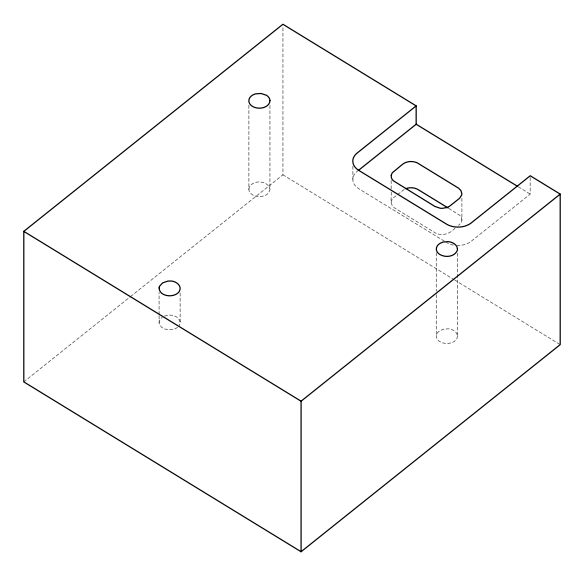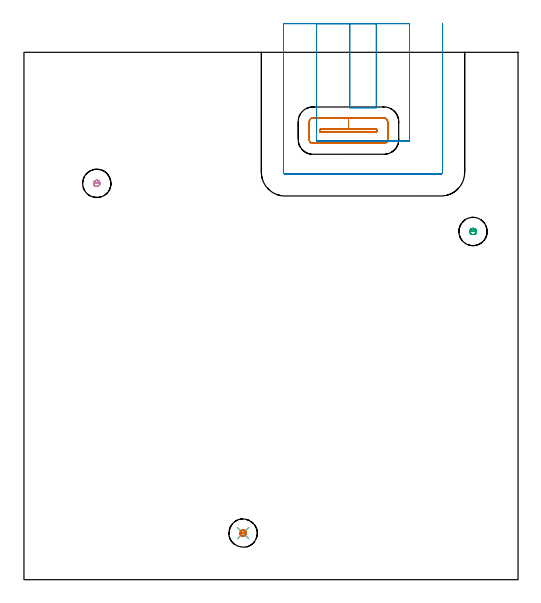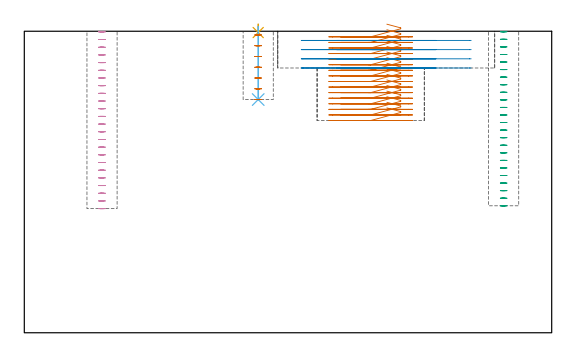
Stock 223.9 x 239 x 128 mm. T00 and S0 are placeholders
(PLAN: 7 operations, 5 tool changes, 14.4 min)
(1 MILL_RECTANGULAR_POCKET | POCKET_RECTANGULAR_STRAIGHT | NXT0201_010 | Follow Part, ap 2.5, ae 75% | 6.18 min | 35492 mm3)
(2 MILL_SLOT | SLOT_PARTIAL_RECTANGULAR | UGT0201_104 | Follow Part, ap 5, ae 75% | 5.06 min | 78166 mm3)
(3 MILL_BLIND_HOLE_FROM_SOLID_MATERIAL | STEP1POCKET | NXT0201_010 | Spiral | 1.31 min | 9537 mm3)
(4 MILL_BLIND_HOLE_FROM_SOLID_MATERIAL_1 | STEP1POCKET_1 | NXT0201_010 | Spiral | 1.31 min | 9695 mm3)
(5 SPOT_DRILL | STEP1POCKET_2 | NXT0321_9005460120000 | 0.03 min | 1 mm3)
(6 DRILL_BLIND_HOLE_INTO_CENTER | STEP1POCKET_2 | NXT0301_089 | 0.13 min | 3006 mm3)
(7 MILL_ROUGH_BLIND_HOLE_CONTOUR | STEP1POCKET_2 | NXT0201_010 | Spiral | 0.38 min | 727 mm3)
(TOOL NXT0201_010 | ENDMILL 10mm [2P460-1000-NA 1630] | D10 FL30 Z6)
(TOOL UGT0201_104 | End Mill 20 mm | D20 FL22 Z2)
(TOOL NXT0321_9005460120000 | NC Spot Drill, 142deg, 12mm, Carbide, Uncoated | D12 PA142 FL30 Z2)
(TOOL NXT0301_089 | Carbide Drill 11.8mm [860.1-1180-035A1-MM 2214] | D11.8 PA140 FL55 Z2)
(OP 1 MILL_RECTANGULAR_POCKET)
G17 G21 G94 G90
T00 M6
G54
G17 G0 G90 X153.914 Y202.8 S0 M3
G43 Z138. H1
Z131.
G94 G1 X159.8 Z129.423 F250.
Y204.2 Z129.048
X147.05 Z125.631
X134.3 F500.
Y202.8
X159.8
Y204.2
X147.05
Y209.2
X130.9
G3 X129.3 Y207.6 R1.6
G1 Y199.4
G3 X130.9 Y197.8 R1.6
G1 X163.2
G3 X164.8 Y199.4 R1.6
G1 Y207.6
G3 X163.2 Y209.2 R1.6
G1 X147.05
X146.05
G0 X153.914 Y202.8 Z128.631
G1 X159.8 Z127.054 F250.
Y204.2 Z126.679
X147.05 Z123.262
X134.3 F500.
Y202.8
X159.8
Y204.2
X147.05
Y209.2
X130.9
G3 X129.3 Y207.6 R1.6
G1 Y199.4
G3 X130.9 Y197.8 R1.6
G1 X163.2
G3 X164.8 Y199.4 R1.6
G1 Y207.6
G3 X163.2 Y209.2 R1.6
G1 X147.05
X146.05
G0 X153.914 Y202.8 Z126.262
G1 X159.8 Z124.685 F250.
Y204.2 Z124.31
X147.05 Z120.894
X134.3 F500.
Y202.8
X159.8
Y204.2
X147.05
Y209.2
X130.9
G3 X129.3 Y207.6 R1.6
G1 Y199.4
G3 X130.9 Y197.8 R1.6
G1 X163.2
G3 X164.8 Y199.4 R1.6
G1 Y207.6
G3 X163.2 Y209.2 R1.6
G1 X147.05
X146.05
G0 X153.914 Y202.8 Z123.894
G1 X159.8 Z122.316 F250.
Y204.2 Z121.941
X147.05 Z118.525
X134.3 F500.
Y202.8
X159.8
Y204.2
X147.05
Y209.2
X130.9
G3 X129.3 Y207.6 R1.6
G1 Y199.4
G3 X130.9 Y197.8 R1.6
G1 X163.2
G3 X164.8 Y199.4 R1.6
G1 Y207.6
G3 X163.2 Y209.2 R1.6
G1 X147.05
X146.05
G0 X153.914 Y202.8 Z121.525
G1 X159.8 Z119.948 F250.
Y204.2 Z119.573
X147.05 Z116.156
X134.3 F500.
Y202.8
X159.8
Y204.2
X147.05
Y209.2
X130.9
G3 X129.3 Y207.6 R1.6
G1 Y199.4
G3 X130.9 Y197.8 R1.6
G1 X163.2
G3 X164.8 Y199.4 R1.6
G1 Y207.6
G3 X163.2 Y209.2 R1.6
G1 X147.05
X146.05
G0 X153.914 Y202.8 Z119.156
G1 X159.8 Z117.579 F250.
Y204.2 Z117.204
X147.05 Z113.787
X134.3 F500.
Y202.8
X159.8
Y204.2
X147.05
Y209.2
X130.9
G3 X129.3 Y207.6 R1.6
G1 Y199.4
G3 X130.9 Y197.8 R1.6
G1 X163.2
G3 X164.8 Y199.4 R1.6
G1 Y207.6
G3 X163.2 Y209.2 R1.6
G1 X147.05
X146.05
G0 X153.914 Y202.8 Z116.787
G1 X159.8 Z115.21 F250.
Y204.2 Z114.835
X147.05 Z111.419
X134.3 F500.
Y202.8
X159.8
Y204.2
X147.05
Y209.2
X130.9
G3 X129.3 Y207.6 R1.6
G1 Y199.4
G3 X130.9 Y197.8 R1.6
G1 X163.2
G3 X164.8 Y199.4 R1.6
G1 Y207.6
G3 X163.2 Y209.2 R1.6
G1 X147.05
X146.05
G0 X153.914 Y202.8 Z114.419
G1 X159.8 Z112.841 F250.
Y204.2 Z112.466
X147.05 Z109.05
X134.3 F500.
Y202.8
X159.8
Y204.2
X147.05
Y209.2
X130.9
G3 X129.3 Y207.6 R1.6
G1 Y199.4
G3 X130.9 Y197.8 R1.6
G1 X163.2
G3 X164.8 Y199.4 R1.6
G1 Y207.6
G3 X163.2 Y209.2 R1.6
G1 X147.05
X146.05
G0 X153.914 Y202.8 Z112.05
G1 X159.8 Z110.473 F250.
Y204.2 Z110.098
X147.05 Z106.681
X134.3 F500.
Y202.8
X159.8
Y204.2
X147.05
Y209.2
X130.9
G3 X129.3 Y207.6 R1.6
G1 Y199.4
G3 X130.9 Y197.8 R1.6
G1 X163.2
G3 X164.8 Y199.4 R1.6
G1 Y207.6
G3 X163.2 Y209.2 R1.6
G1 X147.05
X146.05
G0 X153.914 Y202.8 Z109.681
G1 X159.8 Z108.104 F250.
Y204.2 Z107.729
X147.05 Z104.312
X134.3 F500.
Y202.8
X159.8
Y204.2
X147.05
Y209.2
X130.9
G3 X129.3 Y207.6 R1.6
G1 Y199.4
G3 X130.9 Y197.8 R1.6
G1 X163.2
G3 X164.8 Y199.4 R1.6
G1 Y207.6
G3 X163.2 Y209.2 R1.6
G1 X147.05
X146.05
G0 X153.914 Y202.8 Z107.312
G1 X159.8 Z105.735 F250.
Y204.2 Z105.36
X147.05 Z101.944
X134.3 F500.
Y202.8
X159.8
Y204.2
X147.05
Y209.2
X130.9
G3 X129.3 Y207.6 R1.6
G1 Y199.4
G3 X130.9 Y197.8 R1.6
G1 X163.2
G3 X164.8 Y199.4 R1.6
G1 Y207.6
G3 X163.2 Y209.2 R1.6
G1 X147.05
X146.05
G0 X153.914 Y202.8 Z104.944
G1 X159.8 Z103.366 F250.
Y204.2 Z102.991
X147.05 Z99.575
X134.3 F500.
Y202.8
X159.8
Y204.2
X147.05
Y209.2
X130.9
G3 X129.3 Y207.6 R1.6
G1 Y199.4
G3 X130.9 Y197.8 R1.6
G1 X163.2
G3 X164.8 Y199.4 R1.6
G1 Y207.6
G3 X163.2 Y209.2 R1.6
G1 X147.05
X146.05
G0 X153.914 Y202.8 Z102.575
G1 X159.8 Z100.998 F250.
Y204.2 Z100.623
X147.05 Z97.206
X134.3 F500.
Y202.8
X159.8
Y204.2
X147.05
Y209.2
X130.9
G3 X129.3 Y207.6 R1.6
G1 Y199.4
G3 X130.9 Y197.8 R1.6
G1 X163.2
G3 X164.8 Y199.4 R1.6
G1 Y207.6
G3 X163.2 Y209.2 R1.6
G1 X147.05
X146.05
G0 X153.914 Y202.8 Z100.206
G1 X159.8 Z98.629 F250.
Y204.2 Z98.254
X147.05 Z94.837
X134.3 F500.
Y202.8
X159.8
Y204.2
X147.05
Y209.2
X130.9
G3 X129.3 Y207.6 R1.6
G1 Y199.4
G3 X130.9 Y197.8 R1.6
G1 X163.2
G3 X164.8 Y199.4 R1.6
G1 Y207.6
G3 X163.2 Y209.2 R1.6
G1 X147.05
X146.05
G0 X153.914 Y202.8 Z97.837
G1 X159.8 Z96.26 F250.
Y204.2 Z95.885
X147.05 Z92.469
X134.3 F500.
Y202.8
X159.8
Y204.2
X147.05
Y209.2
X130.9
G3 X129.3 Y207.6 R1.6
G1 Y199.4
G3 X130.9 Y197.8 R1.6
G1 X163.2
G3 X164.8 Y199.4 R1.6
G1 Y207.6
G3 X163.2 Y209.2 R1.6
G1 X147.05
X146.05
G0 X153.914 Y202.8 Z95.469
G1 X159.8 Z93.891 F250.
Y204.2 Z93.516
X147.05 Z90.1
X134.3 F500.
Y202.8
X159.8
Y204.2
X147.05
Y209.2
X130.9
G3 X129.3 Y207.6 R1.6
G1 Y199.4
G3 X130.9 Y197.8 R1.6
G1 X163.2
G3 X164.8 Y199.4 R1.6
G1 Y207.6
G3 X163.2 Y209.2 R1.6
G1 X147.05
X146.05
G0 Z138.
M5
M2
(OP 2 MILL_SLOT)
G17 G21 G94 G90
T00 M6
G54
G17 G0 G90 X147.6 Y252. S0 M3
G43 Z138. H0
Z124.1
G94 G1 Y249. F250.
Y213.9 F500.
X159.7
Y249.
Y252. F250.
X132.6
Y249.
Y198.9 F500.
X174.7
Y249.
Y252. F250.
X117.6
Y249.
Y184.6 F500.
G3 X118.3 Y183.9 R0.7
G1 X189.
G3 X189.7 Y184.6 R0.7
G1 Y249.
Y252. F250.
G0 X147.6 Z120.2
G1 Y249.
Y213.9 F500.
X159.7
Y249.
Y252. F250.
X132.6
Y249.
Y198.9 F500.
X174.7
Y249.
Y252. F250.
X117.6
Y249.
Y184.6 F500.
G3 X118.3 Y183.9 R0.7
G1 X189.
G3 X189.7 Y184.6 R0.7
G1 Y249.
Y252. F250.
G0 X147.6 Z116.3
G1 Y249.
Y213.9 F500.
X159.7
Y249.
Y252. F250.
X132.6
Y249.
Y198.9 F500.
X174.7
Y249.
Y252. F250.
X117.6
Y249.
Y184.6 F500.
G3 X118.3 Y183.9 R0.7
G1 X189.
G3 X189.7 Y184.6 R0.7
G1 Y249.
Y252. F250.
G0 X147.6 Z112.4
G1 Y249.
Y213.9 F500.
X159.7
Y249.
Y252. F250.
X132.6
Y249.
Y198.9 F500.
X174.7
Y249.
Y252. F250.
X117.6
Y249.
Y184.6 F500.
G3 X118.3 Y183.9 R0.7
G1 X189.
G3 X189.7 Y184.6 R0.7
G1 Y249.
Y252. F250.
G0 Z138.
M5
M2
(OP 3 MILL_BLIND_HOLE_FROM_SOLID_MATERIAL)
G17 G21 G94 G90
T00 M6
G54
G17 G0 G90 X203.5 Y157.8 S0 M3
G43 Z138. H1
Z127.788
G94 G3 X204.134 Y158.566 R0.645 F250.
X203.238 Y159.175 R0.766
X202.125 Y157.538 R1.4
X203.238 Y159.175 R-1.4
X202.681 Y158.356 R0.7
X203.5 Y157.8 R0.7
G0 Z124.575
G3 X204.134 Y158.566 R0.645
X203.238 Y159.175 R0.766
X202.125 Y157.538 R1.4
X203.238 Y159.175 R-1.4
X202.681 Y158.356 R0.7
X203.5 Y157.8 R0.7
G0 Z121.363
G3 X204.134 Y158.566 R0.645
X203.238 Y159.175 R0.766
X202.125 Y157.538 R1.4
X203.238 Y159.175 R-1.4
X202.681 Y158.356 R0.7
X203.5 Y157.8 R0.7
G0 Z118.15
G3 X204.134 Y158.566 R0.645
X203.238 Y159.175 R0.766
X202.125 Y157.538 R1.4
X203.238 Y159.175 R-1.4
X202.681 Y158.356 R0.7
X203.5 Y157.8 R0.7
G0 Z114.938
G3 X204.134 Y158.566 R0.645
X203.238 Y159.175 R0.766
X202.125 Y157.538 R1.4
X203.238 Y159.175 R-1.4
X202.681 Y158.356 R0.7
X203.5 Y157.8 R0.7
G0 Z111.725
G3 X204.134 Y158.566 R0.645
X203.238 Y159.175 R0.766
X202.125 Y157.538 R1.4
X203.238 Y159.175 R-1.4
X202.681 Y158.356 R0.7
X203.5 Y157.8 R0.7
G0 Z108.513
G3 X204.134 Y158.566 R0.645
X203.238 Y159.175 R0.766
X202.125 Y157.538 R1.4
X203.238 Y159.175 R-1.4
X202.681 Y158.356 R0.7
X203.5 Y157.8 R0.7
G0 Z105.3
G3 X204.134 Y158.566 R0.645
X203.238 Y159.175 R0.766
X202.125 Y157.538 R1.4
X203.238 Y159.175 R-1.4
X202.681 Y158.356 R0.7
X203.5 Y157.8 R0.7
G0 Z102.088
G3 X204.134 Y158.566 R0.645
X203.238 Y159.175 R0.766
X202.125 Y157.538 R1.4
X203.238 Y159.175 R-1.4
X202.681 Y158.356 R0.7
X203.5 Y157.8 R0.7
G0 Z98.875
G3 X204.134 Y158.566 R0.645
X203.238 Y159.175 R0.766
X202.125 Y157.538 R1.4
X203.238 Y159.175 R-1.4
X202.681 Y158.356 R0.7
X203.5 Y157.8 R0.7
G0 Z95.663
G3 X204.134 Y158.566 R0.645
X203.238 Y159.175 R0.766
X202.125 Y157.538 R1.4
X203.238 Y159.175 R-1.4
X202.681 Y158.356 R0.7
X203.5 Y157.8 R0.7
G0 Z92.45
G3 X204.134 Y158.566 R0.645
X203.238 Y159.175 R0.766
X202.125 Y157.538 R1.4
X203.238 Y159.175 R-1.4
X202.681 Y158.356 R0.7
X203.5 Y157.8 R0.7
G0 Z89.238
G3 X204.134 Y158.566 R0.645
X203.238 Y159.175 R0.766
X202.125 Y157.538 R1.4
X203.238 Y159.175 R-1.4
X202.681 Y158.356 R0.7
X203.5 Y157.8 R0.7
G0 Z86.025
G3 X204.134 Y158.566 R0.645
X203.238 Y159.175 R0.766
X202.125 Y157.538 R1.4
X203.238 Y159.175 R-1.4
X202.681 Y158.356 R0.7
X203.5 Y157.8 R0.7
G0 Z82.813
G3 X204.134 Y158.566 R0.645
X203.238 Y159.175 R0.766
X202.125 Y157.538 R1.4
X203.238 Y159.175 R-1.4
X202.681 Y158.356 R0.7
X203.5 Y157.8 R0.7
G0 Z79.6
G3 X204.134 Y158.566 R0.645
X203.238 Y159.175 R0.766
X202.125 Y157.538 R1.4
X203.238 Y159.175 R-1.4
X202.681 Y158.356 R0.7
X203.5 Y157.8 R0.7
G0 Z76.388
G3 X204.134 Y158.566 R0.645
X203.238 Y159.175 R0.766
X202.125 Y157.538 R1.4
X203.238 Y159.175 R-1.4
X202.681 Y158.356 R0.7
X203.5 Y157.8 R0.7
G0 Z73.175
G3 X204.134 Y158.566 R0.645
X203.238 Y159.175 R0.766
X202.125 Y157.538 R1.4
X203.238 Y159.175 R-1.4
X202.681 Y158.356 R0.7
X203.5 Y157.8 R0.7
G0 Z69.963
G3 X204.134 Y158.566 R0.645
X203.238 Y159.175 R0.766
X202.125 Y157.538 R1.4
X203.238 Y159.175 R-1.4
X202.681 Y158.356 R0.7
X203.5 Y157.8 R0.7
G0 Z66.75
G3 X204.134 Y158.566 R0.645
X203.238 Y159.175 R0.766
X202.125 Y157.538 R1.4
X203.238 Y159.175 R-1.4
X202.681 Y158.356 R0.7
X203.5 Y157.8 R0.7
G0 Z63.538
G3 X204.134 Y158.566 R0.645
X203.238 Y159.175 R0.766
X202.125 Y157.538 R1.4
X203.238 Y159.175 R-1.4
X202.681 Y158.356 R0.7
X203.5 Y157.8 R0.7
G0 Z60.325
G3 X204.134 Y158.566 R0.645
X203.238 Y159.175 R0.766
X202.125 Y157.538 R1.4
X203.238 Y159.175 R-1.4
X202.681 Y158.356 R0.7
X203.5 Y157.8 R0.7
G0 Z57.113
G3 X204.134 Y158.566 R0.645
X203.238 Y159.175 R0.766
X202.125 Y157.538 R1.4
X203.238 Y159.175 R-1.4
X202.681 Y158.356 R0.7
X203.5 Y157.8 R0.7
G0 Z138.
Z53.9
G3 X204.134 Y158.566 R0.645
X203.238 Y159.175 R0.766
X202.125 Y157.538 R1.4
X203.238 Y159.175 R-1.4
X202.681 Y158.356 R0.7
X203.5 Y157.8 R0.7
G0 Z138.
M5
M2
(OP 4 MILL_BLIND_HOLE_FROM_SOLID_MATERIAL_1)
G17 G21 G94 G90
T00 M6
G54
G17 G0 G90 X33. Y179.6 S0 M3
G43 Z138. H1
Z127.738
G94 G3 X33.634 Y180.366 R0.645 F250.
X32.738 Y180.975 R0.766
X31.625 Y179.338 R1.4
X32.738 Y180.975 R-1.4
X32.181 Y180.156 R0.7
X33. Y179.6 R0.7
G0 Z124.475
G3 X33.634 Y180.366 R0.645
X32.738 Y180.975 R0.766
X31.625 Y179.338 R1.4
X32.738 Y180.975 R-1.4
X32.181 Y180.156 R0.7
X33. Y179.6 R0.7
G0 Z121.213
G3 X33.634 Y180.366 R0.645
X32.738 Y180.975 R0.766
X31.625 Y179.338 R1.4
X32.738 Y180.975 R-1.4
X32.181 Y180.156 R0.7
X33. Y179.6 R0.7
G0 Z117.95
G3 X33.634 Y180.366 R0.645
X32.738 Y180.975 R0.766
X31.625 Y179.338 R1.4
X32.738 Y180.975 R-1.4
X32.181 Y180.156 R0.7
X33. Y179.6 R0.7
G0 Z114.688
G3 X33.634 Y180.366 R0.645
X32.738 Y180.975 R0.766
X31.625 Y179.338 R1.4
X32.738 Y180.975 R-1.4
X32.181 Y180.156 R0.7
X33. Y179.6 R0.7
G0 Z111.425
G3 X33.634 Y180.366 R0.645
X32.738 Y180.975 R0.766
X31.625 Y179.338 R1.4
X32.738 Y180.975 R-1.4
X32.181 Y180.156 R0.7
X33. Y179.6 R0.7
G0 Z108.163
G3 X33.634 Y180.366 R0.645
X32.738 Y180.975 R0.766
X31.625 Y179.338 R1.4
X32.738 Y180.975 R-1.4
X32.181 Y180.156 R0.7
X33. Y179.6 R0.7
G0 Z104.9
G3 X33.634 Y180.366 R0.645
X32.738 Y180.975 R0.766
X31.625 Y179.338 R1.4
X32.738 Y180.975 R-1.4
X32.181 Y180.156 R0.7
X33. Y179.6 R0.7
G0 Z101.638
G3 X33.634 Y180.366 R0.645
X32.738 Y180.975 R0.766
X31.625 Y179.338 R1.4
X32.738 Y180.975 R-1.4
X32.181 Y180.156 R0.7
X33. Y179.6 R0.7
G0 Z98.375
G3 X33.634 Y180.366 R0.645
X32.738 Y180.975 R0.766
X31.625 Y179.338 R1.4
X32.738 Y180.975 R-1.4
X32.181 Y180.156 R0.7
X33. Y179.6 R0.7
G0 Z95.113
G3 X33.634 Y180.366 R0.645
X32.738 Y180.975 R0.766
X31.625 Y179.338 R1.4
X32.738 Y180.975 R-1.4
X32.181 Y180.156 R0.7
X33. Y179.6 R0.7
G0 Z91.85
G3 X33.634 Y180.366 R0.645
X32.738 Y180.975 R0.766
X31.625 Y179.338 R1.4
X32.738 Y180.975 R-1.4
X32.181 Y180.156 R0.7
X33. Y179.6 R0.7
G0 Z88.588
G3 X33.634 Y180.366 R0.645
X32.738 Y180.975 R0.766
X31.625 Y179.338 R1.4
X32.738 Y180.975 R-1.4
X32.181 Y180.156 R0.7
X33. Y179.6 R0.7
G0 Z85.325
G3 X33.634 Y180.366 R0.645
X32.738 Y180.975 R0.766
X31.625 Y179.338 R1.4
X32.738 Y180.975 R-1.4
X32.181 Y180.156 R0.7
X33. Y179.6 R0.7
G0 Z82.063
G3 X33.634 Y180.366 R0.645
X32.738 Y180.975 R0.766
X31.625 Y179.338 R1.4
X32.738 Y180.975 R-1.4
X32.181 Y180.156 R0.7
X33. Y179.6 R0.7
G0 Z78.8
G3 X33.634 Y180.366 R0.645
X32.738 Y180.975 R0.766
X31.625 Y179.338 R1.4
X32.738 Y180.975 R-1.4
X32.181 Y180.156 R0.7
X33. Y179.6 R0.7
G0 Z75.538
G3 X33.634 Y180.366 R0.645
X32.738 Y180.975 R0.766
X31.625 Y179.338 R1.4
X32.738 Y180.975 R-1.4
X32.181 Y180.156 R0.7
X33. Y179.6 R0.7
G0 Z72.275
G3 X33.634 Y180.366 R0.645
X32.738 Y180.975 R0.766
X31.625 Y179.338 R1.4
X32.738 Y180.975 R-1.4
X32.181 Y180.156 R0.7
X33. Y179.6 R0.7
G0 Z69.013
G3 X33.634 Y180.366 R0.645
X32.738 Y180.975 R0.766
X31.625 Y179.338 R1.4
X32.738 Y180.975 R-1.4
X32.181 Y180.156 R0.7
X33. Y179.6 R0.7
G0 Z65.75
G3 X33.634 Y180.366 R0.645
X32.738 Y180.975 R0.766
X31.625 Y179.338 R1.4
X32.738 Y180.975 R-1.4
X32.181 Y180.156 R0.7
X33. Y179.6 R0.7
G0 Z62.488
G3 X33.634 Y180.366 R0.645
X32.738 Y180.975 R0.766
X31.625 Y179.338 R1.4
X32.738 Y180.975 R-1.4
X32.181 Y180.156 R0.7
X33. Y179.6 R0.7
G0 Z59.225
G3 X33.634 Y180.366 R0.645
X32.738 Y180.975 R0.766
X31.625 Y179.338 R1.4
X32.738 Y180.975 R-1.4
X32.181 Y180.156 R0.7
X33. Y179.6 R0.7
G0 Z55.963
G3 X33.634 Y180.366 R0.645
X32.738 Y180.975 R0.766
X31.625 Y179.338 R1.4
X32.738 Y180.975 R-1.4
X32.181 Y180.156 R0.7
X33. Y179.6 R0.7
G0 Z138.
Z52.7
G3 X33.634 Y180.366 R0.645
X32.738 Y180.975 R0.766
X31.625 Y179.338 R1.4
X32.738 Y180.975 R-1.4
X32.181 Y180.156 R0.7
X33. Y179.6 R0.7
G0 Z138.
M5
M2
(OP 5 SPOT_DRILL)
G17 G21 G94 G90
T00 M6
G54
G17 G0 G90 X99.3 Y21.1 S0 M3
G43 Z138. H0
G94 G81 G98 Z127.449 F250. R131.
G80
M5
M2
(OP 6 DRILL_BLIND_HOLE_INTO_CENTER)
G17 G21 G94 G90
T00 M6
G54
G17 G0 G90 X99.3 Y21.1 S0 M3
G43 Z138. H1
G94 G81 G98 Z99. F250. R130.
G80
M5
M2
(OP 7 MILL_ROUGH_BLIND_HOLE_CONTOUR)
G17 G21 G94 G90
T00 M6
G54
G17 G0 G90 X99.3 Y21.1 S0 M3
G43 Z138. H1
Z126.429
G94 G3 X99.934 Y21.866 R0.645 F250.
X99.038 Y22.475 R0.766
X97.925 Y20.838 R1.4
X99.038 Y22.475 R-1.4
X98.481 Y21.656 R0.7
X99.3 Y21.1 R0.7
G0 Z121.857
G3 X99.934 Y21.866 R0.645
X99.038 Y22.475 R0.766
X97.925 Y20.838 R1.4
X99.038 Y22.475 R-1.4
X98.481 Y21.656 R0.7
X99.3 Y21.1 R0.7
G0 Z117.286
G3 X99.934 Y21.866 R0.645
X99.038 Y22.475 R0.766
X97.925 Y20.838 R1.4
X99.038 Y22.475 R-1.4
X98.481 Y21.656 R0.7
X99.3 Y21.1 R0.7
G0 Z112.714
G3 X99.934 Y21.866 R0.645
X99.038 Y22.475 R0.766
X97.925 Y20.838 R1.4
X99.038 Y22.475 R-1.4
X98.481 Y21.656 R0.7
X99.3 Y21.1 R0.7
G0 Z108.143
G3 X99.934 Y21.866 R0.645
X99.038 Y22.475 R0.766
X97.925 Y20.838 R1.4
X99.038 Y22.475 R-1.4
X98.481 Y21.656 R0.7
X99.3 Y21.1 R0.7
G0 Z103.571
G3 X99.934 Y21.866 R0.645
X99.038 Y22.475 R0.766
X97.925 Y20.838 R1.4
X99.038 Y22.475 R-1.4
X98.481 Y21.656 R0.7
X99.3 Y21.1 R0.7
G0 Z99.
G3 X99.934 Y21.866 R0.645
X99.038 Y22.475 R0.766
X97.925 Y20.838 R1.4
X99.038 Y22.475 R-1.4
X98.481 Y21.656 R0.7
X99.3 Y21.1 R0.7
G0 Z138.
M5
M2
